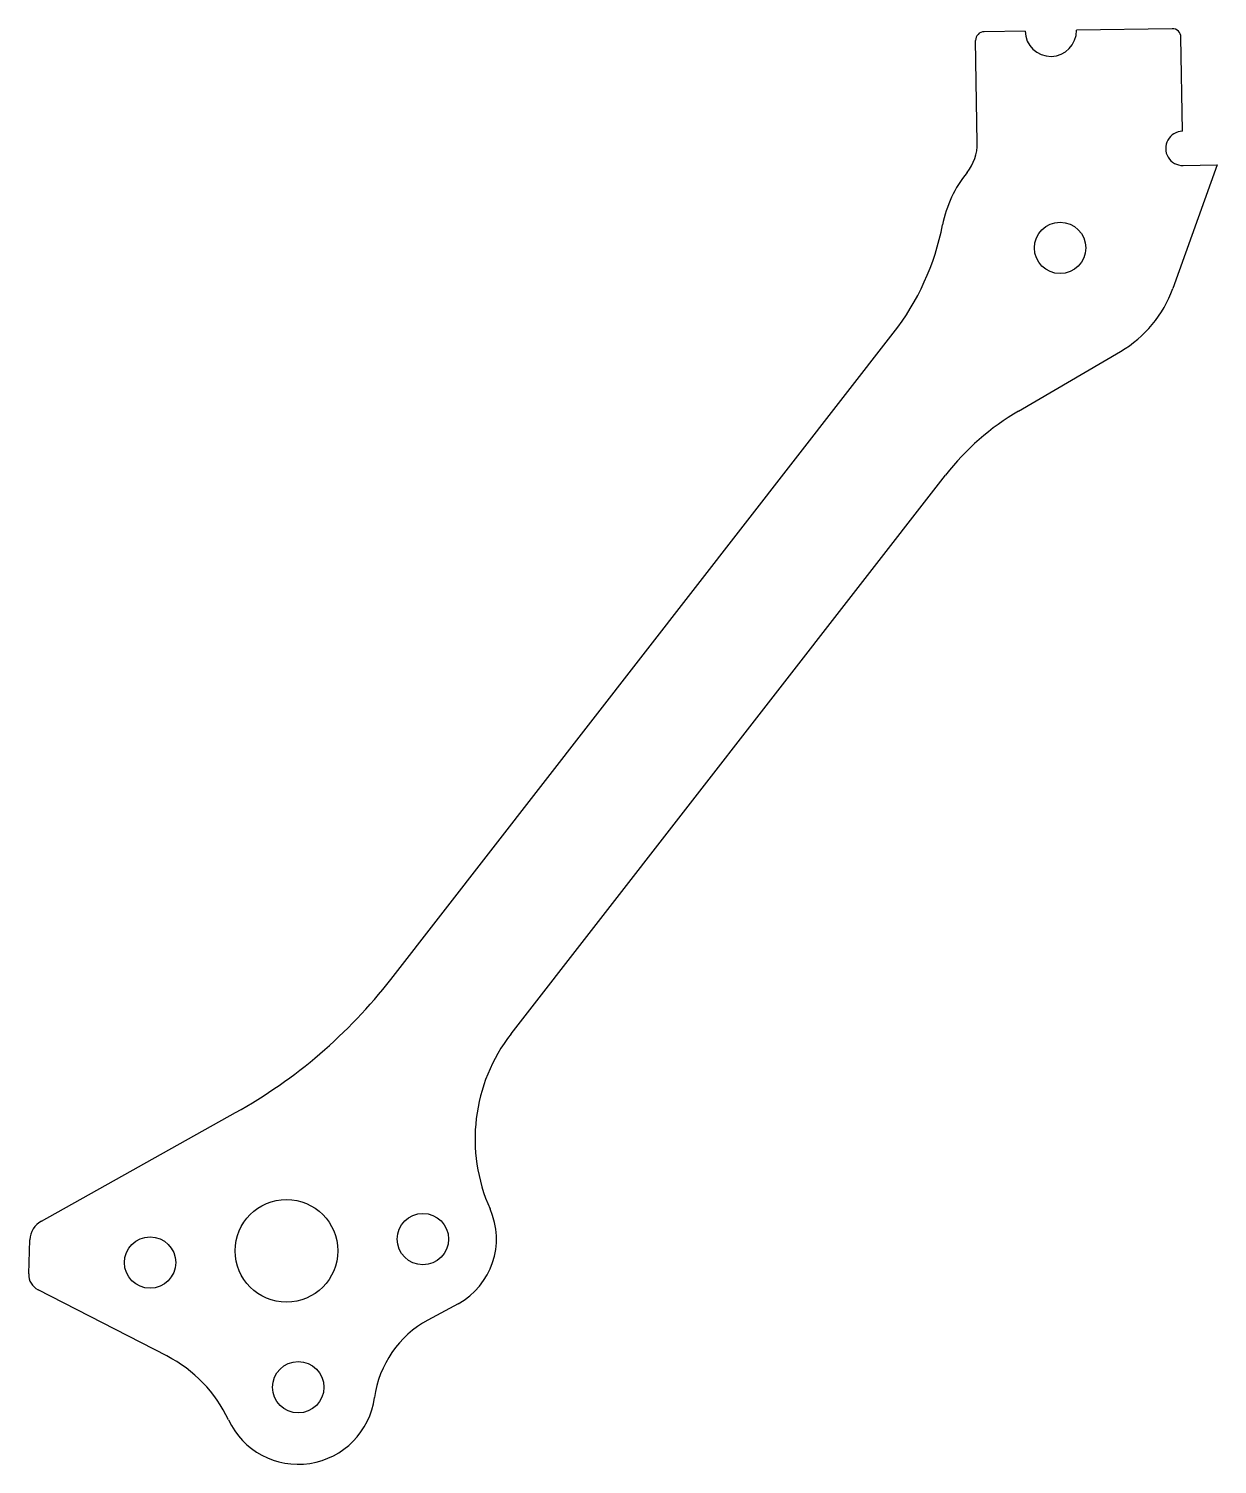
# Model space of a CAD drawing. Header units: millimetres. Extents: x -82.1 to -12.6, y -78.3 to 5.6.
import ezdxf

# ---------------------------------------------------------------- set-up
doc = ezdxf.new("R2010")
doc.units = ezdxf.units.MM
doc.layers.add('Shape2DView002', color=7, linetype='CONTINUOUS')

msp = doc.modelspace()

# ---------------------------------------------------------------- linework, layer by layer
at = {"layer": 'Shape2DView002'}
for p, q in [((-23.8736, 5.45295), (-26.2733, 5.41404)), ((-15.2747, 5.59236), (-20.874, 5.50158)), ((-14.6775, -0.39874), (-14.7667, 5.10054)), ((-26.6682, -1.06936), (-26.7651, 4.906)), ((-12.6454, -2.36606), (-15.2409, -9.58416)), ((-14.6451, -2.39848), (-12.6454, -2.36606)), ((-60.9414, -49.9511), (-31.577, -12.1948)), ((-24.2512, -16.7412), (-18.2947, -13.2584)), ((-53.9091, -53.1257), (-28.5205, -20.4814)), ((-81.3553, -64.0655), (-70.0033, -57.7305)), ((-82.0933, -67.1524), (-82.021, -65.1537)), ((-74.019, -71.945), (-81.5507, -68.0781)), ((-57.0089, -68.8916), (-58.7657, -69.8475))]:
    msp.add_line(p, q, dxfattribs=at)
for centre, radius in [((-21.828, -7.21556), 1.5), ((-67.0346, -65.8019), 3), ((-59.0642, -65.1145), 1.5), ((-75.005, -66.4892), 1.5), ((-66.3473, -73.7723), 1.5)]:
    msp.add_circle(centre, radius, dxfattribs=at)
for centre, radius, start, end in [((-26.2652, 4.9141), 0.5, 90.9288, -179.071), ((-22.3738, 5.47726), 1.5, -179.071, 0.928888), ((-15.2666, 5.09243), 0.5, 0.928888, 90.9289), ((-14.6613, -1.39861), 1, 90.9289, -89.0711), ((-29.3679, -1.11313), 2.7, -38.9849, 0.92889), ((-21.828, -7.21556), 7, 141.015, 168.916), ((-43.4176, -2.98609), 15, -37.8733, -11.0841), ((-21.828, -7.21556), 7, -59.6852, -19.7777), ((-16.6799, -29.6902), 15, 120.315, 142.127), ((-84.6224, -31.5336), 30, -60.8364, -37.8734), ((-46.0154, -59.2649), 10, 142.127, -155.854), ((-59.0642, -65.1145), 4.3, -61.4473, 24.1462), ((-80.7218, -65.2007), 1.3, 119.164, 177.929), ((-81.0939, -67.1885), 1, 177.929, -117.177), ((-55.8565, -75.1939), 6.08665, 118.553, 172.283), ((-77.6729, -79.0618), 8, 25.0344, 62.823), ((-66.3473, -73.7723), 4.5, -154.966, -7.71673)]:
    msp.add_arc(centre, radius, start, end, dxfattribs=at)

doc.saveas('drawing.dxf')
